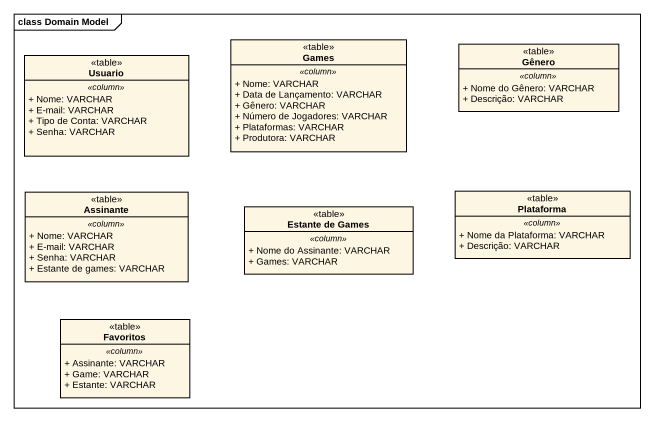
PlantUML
@startuml
mainframe class Domain Model
hide circle
hide empty members
skinparam classAttributeIconSize 0
class Usuario <<table>> {
  .. <<column>> ..
  + Nome: VARCHAR
  + E-mail: VARCHAR
  + Tipo de Conta: VARCHAR
  + Senha: VARCHAR
}
class Games <<table>> {
  .. <<column>> ..
  + Nome: VARCHAR
  + Data de Lançamento: VARCHAR
  + Gênero: VARCHAR
  + Número de Jogadores: VARCHAR
  + Plataformas: VARCHAR
  + Produtora: VARCHAR
}
class Gênero <<table>> {
  .. <<column>> ..
  + Nome do Gênero: VARCHAR
  + Descrição: VARCHAR
}
class Assinante <<table>> {
  .. <<column>> ..
  + Nome: VARCHAR
  + E-mail: VARCHAR
  + Senha: VARCHAR
  + Estante de games: VARCHAR
}
class "Estante de Games" as Estante_de_Games <<table>> {
  .. <<column>> ..
  + Nome do Assinante: VARCHAR
  + Games: VARCHAR
}
class Plataforma <<table>> {
  .. <<column>> ..
  + Nome da Plataforma: VARCHAR
  + Descrição: VARCHAR
}
class Favoritos <<table>> {
  .. <<column>> ..
  + Assinante: VARCHAR
  + Game: VARCHAR
  + Estante: VARCHAR
}
@enduml
